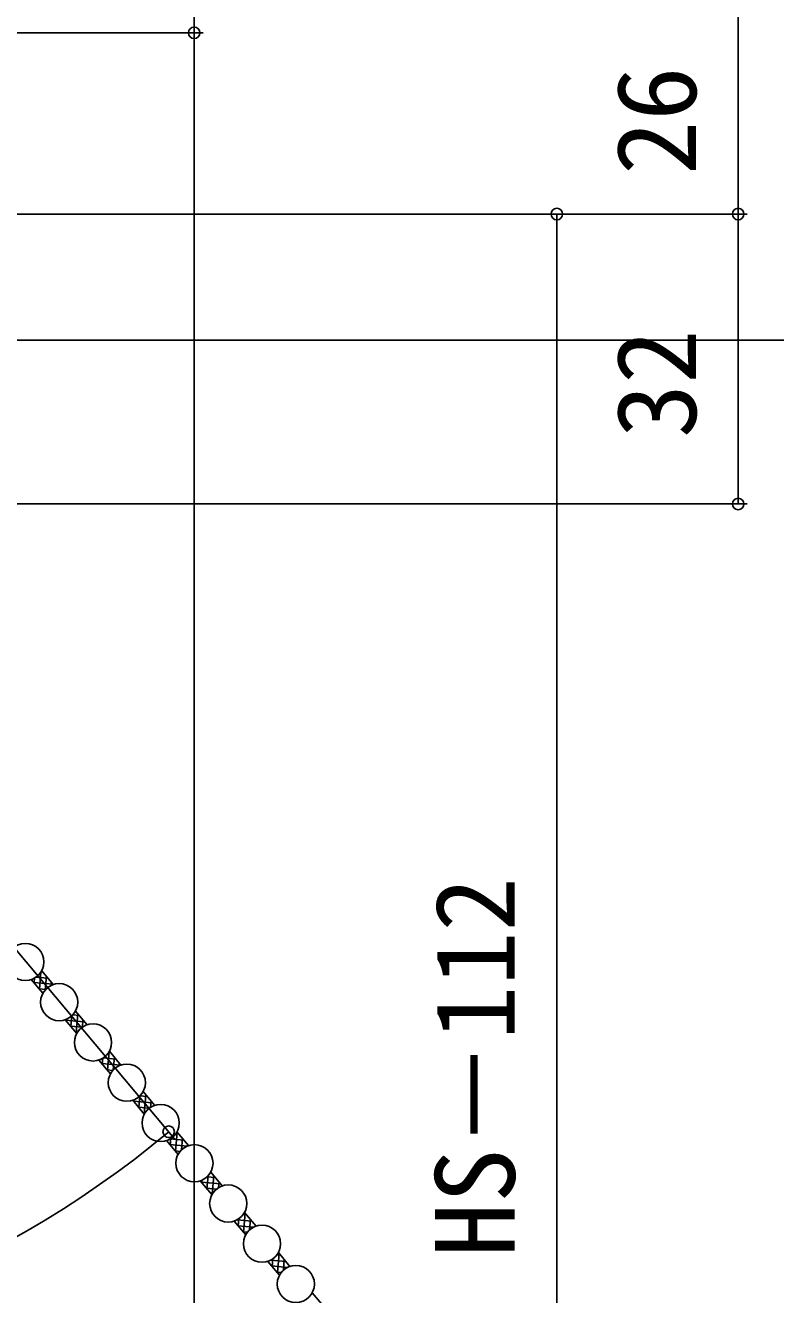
# Model space of a CAD drawing. Units: millimetres, scale not verified. Extents: x -525 to 525, y -783 to 778.
# Drawn here: x -177.6 to -94.9, y 297 to 437.1 of the extents above; entities that cross this region are included whole.
import ezdxf
from ezdxf.enums import TextEntityAlignment as Align

# ---------------------------------------------------------------- set-up
doc = ezdxf.new("R2010")
doc.units = ezdxf.units.MM
doc.header["$LTSCALE"] = 4
doc.layers.add('0-6_YKK_13', color=4, linetype='Continuous')
doc.layers.add('0-8_YKK_D', color=6, linetype='Continuous')
doc.styles.add('ＭＳ ゴシック', font='')
doc.styles.get('ＭＳ ゴシック').set_extended_font_data('MS Gothic')

msp = doc.modelspace()

# ---------------------------------------------------------------- linework, layer by layer
at = {"layer": '0-6_YKK_13'}
for p, q in [((-176.647, 331.439), (-176.599, 331.985)), ((-176.425, 332.097), (-175.147, 331.985)), ((-176.07, 330.751), (-175.905, 332.638)), ((-175.874, 332.686), (-175.724, 332.673)), ((-175.817, 332.784), (-174.542, 331.264)), ((-175.44, 330.662), (-175.308, 332.176)), ((-176.967, 331.82), (-175.691, 330.3)), ((-176.683, 331.482), (-174.57, 331.297)), ((-176.106, 330.794), (-175.378, 330.73)), ((-174.758, 331.178), (-174.73, 331.488)), ((-172.606, 326.623), (-172.502, 327.812)), ((-172.394, 327.919), (-171.683, 327.857)), ((-172.089, 328.341), (-170.814, 326.821)), ((-172.029, 325.936), (-171.844, 328.049)), ((-173.238, 327.377), (-171.963, 325.857)), ((-173.219, 327.354), (-171.106, 327.169)), ((-173.184, 327.311), (-173.176, 327.399)), ((-172.642, 326.666), (-171.343, 326.553)), ((-171.337, 326.557), (-171.267, 327.361)), ((-172.065, 325.978), (-171.9, 325.964)), ((-168.566, 321.808), (-168.387, 323.852)), ((-168.45, 323.75), (-168.22, 323.73)), ((-168.361, 323.898), (-167.086, 322.378)), ((-169.51, 322.934), (-168.235, 321.414)), ((-169.179, 322.539), (-167.137, 322.36)), ((-169.143, 322.496), (-169.087, 323.132)), ((-169.037, 323.164), (-167.643, 323.042)), ((-167.925, 321.841), (-167.804, 323.233)), ((-167.246, 322.316), (-167.226, 322.545)), ((-168.601, 321.851), (-167.967, 321.795)), ((-164.633, 319.455), (-163.357, 317.935)), ((-165.782, 318.491), (-164.507, 316.971)), ((-165.715, 318.411), (-163.602, 318.226)), ((-165.679, 318.368), (-165.665, 318.534)), ((-165.102, 317.68), (-164.988, 318.98)), ((-164.984, 318.985), (-164.179, 318.914)), ((-164.525, 316.992), (-164.34, 319.106)), ((-163.825, 317.709), (-163.763, 318.418)), ((-165.138, 317.723), (-163.951, 317.619)), ((-164.561, 317.035), (-164.474, 317.028)), ((-162.054, 314.048), (-160.778, 312.528)), ((-161.654, 314.231), (-160.139, 314.099)), ((-161.639, 313.553), (-161.575, 314.281)), ((-161.062, 312.865), (-160.877, 314.978)), ((-161.027, 314.814), (-160.716, 314.787)), ((-160.905, 315.012), (-159.629, 313.492)), ((-160.411, 313.013), (-160.299, 314.29)), ((-161.675, 313.596), (-159.789, 313.431)), ((-161.097, 312.908), (-160.553, 312.86)), ((-159.735, 313.453), (-159.722, 313.602)), ((-158.326, 309.604), (-157.05, 308.084)), ((-158.175, 309.425), (-158.154, 309.671)), ((-157.598, 308.737), (-157.474, 310.154)), ((-157.578, 310.05), (-156.675, 309.971)), ((-157.177, 310.569), (-155.901, 309.049)), ((-157.012, 308.152), (-156.836, 310.163)), ((-158.211, 309.468), (-156.098, 309.283)), ((-157.634, 308.78), (-156.555, 308.686)), ((-156.313, 308.858), (-156.259, 309.475)), ((-157.057, 308.092), (-157.046, 308.091)), ((-154.135, 304.61), (-154.063, 305.433)), ((-153.607, 305.878), (-153.212, 305.844)), ((-153.557, 303.922), (-153.373, 306.035)), ((-153.448, 306.126), (-152.173, 304.606)), ((-154.598, 305.161), (-153.322, 303.641)), ((-154.279, 305.299), (-152.634, 305.156)), ((-154.171, 304.653), (-152.429, 304.5)), ((-153.593, 303.965), (-153.136, 303.925)), ((-152.897, 304.181), (-152.795, 305.347)), ((-152.224, 304.588), (-152.218, 304.659)), ((-149.879, 301.435), (-149.484, 301.4)), ((-149.829, 299.479), (-149.644, 301.592)), ((-149.72, 301.683), (-148.445, 300.163)), ((-150.869, 300.718), (-149.594, 299.198)), ((-150.55, 300.856), (-148.906, 300.713)), ((-150.442, 300.209), (-148.701, 300.057)), ((-150.406, 300.167), (-150.334, 300.99)), ((-149.169, 299.738), (-149.067, 300.904)), ((-148.496, 300.145), (-148.49, 300.216)), ((-149.865, 299.522), (-149.408, 299.482)), ((-145.992, 297.239), (-144.717, 295.719))]:
    msp.add_line(p, q, dxfattribs=at)
for centre in [(-177.618, 333.763), (-173.89, 329.32), (-170.162, 324.877), (-166.434, 320.434), (-162.706, 315.991), (-158.977, 311.548), (-155.249, 307.105), (-151.521, 302.662), (-147.793, 298.219)]:
    msp.add_circle(centre, 2.05, dxfattribs=at)
at = {"layer": '0-8_YKK_D'}
for p, q in [((-99, 442.3), (-99, 416.3)), ((-243.187, 436.3), (-158, 436.3)), ((-243.187, 436.3), (-158, 436.3)), ((-159, 152.3), (-159, 436.3)), ((-289.5, 416.3), (-98, 416.3)), ((-289.497, 416.3), (-118, 416.3)), ((-289.497, 416.3), (-98, 416.3)), ((-119, 416.3), (-119, 178.304)), ((-99, 384.3), (-99, 416.3)), ((-231.5, 402.398), (2, 402.398)), ((-304, 384.3), (-98, 384.3)), ((-201.131, 361.876), (-161.173, 314.256))]:
    msp.add_line(p, q, dxfattribs=at)
msp.add_lwpolyline([(-159, 436.3), (-159, 442.3), (-159, 455.668)], dxfattribs=at)
for centre in [(-159, 436.3), (-159, 436.3), (-119, 416.3), (-99, 416.3), (-99, 416.3), (-99, 384.3), (-161.816, 315.022)]:
    msp.add_circle(centre, 0.637, dxfattribs=at)
msp.add_arc((-232.068, 398.746), 109.293, 270, 310, dxfattribs=at)

# ---------------------------------------------------------------- texts
at = {"layer": '0-8_YKK_D', "style": 'ＭＳ ゴシック'}
for s, p in [('26', (-101, 420.607)), ('32', (-101, 391.573)), ('HS－112', (-121, 301.18))]:
    msp.add_text(s, height=8.798, rotation=90, dxfattribs=at).set_placement(p, align=Align.BOTTOM_LEFT)

doc.saveas('drawing.dxf')
